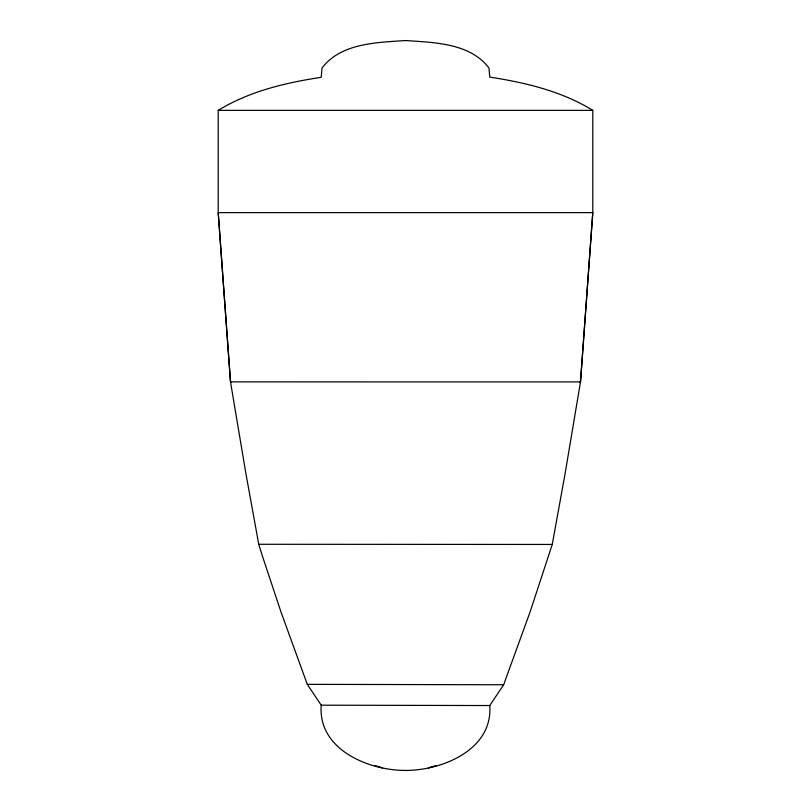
<?xml version="1.0" encoding="UTF-8"?>
<svg xmlns="http://www.w3.org/2000/svg" width="811" height="811" viewBox="0 0 811 811"><rect width="100%" height="100%" fill="white"/><g stroke="black" fill="none" stroke-linecap="round" stroke-linejoin="round"><path stroke-width="1.22" d="M489.763 705.54C493.058 749.648 442.431 770.42 405.5 770.45C368.417 770.45 317.709 749.476 321.217 705.185L307.288 684.352L280.849 611.585L262.602 556.63L258.739 544.282L245.936 473.736L230.496 381.88L218.21 212.634L218.21 110.367C249.281 91.258 285.533 82.773 321.217 77.298L322.028 68.043C340.762 43.044 377.064 42.486 405.5 40.55C433.936 42.486 470.238 43.044 488.972 68.043L489.763 77.096C525.467 82.641 561.729 91.187 592.79 110.367L592.79 212.634L580.504 381.92L565.074 473.746L552.25 544.445L530.161 611.727L503.641 684.758L489.763 705.54L321.217 705.185M579.926 382.316L580.504 381.92L592.79 212.634L218.21 212.634L230.496 381.88L231.084 382.275M218.21 110.367L592.79 110.367M230.496 381.88L580.504 381.92M258.739 544.282L552.25 544.445M307.288 684.352L503.641 684.758M428.867 767.601L428.867 768.159M382.133 767.601L382.133 768.159M435.933 765.554A84.749 73.395 0 0 1 430.053 767.307M380.947 767.307A84.749 73.395 0 0 1 375.067 765.554"/></g></svg>
